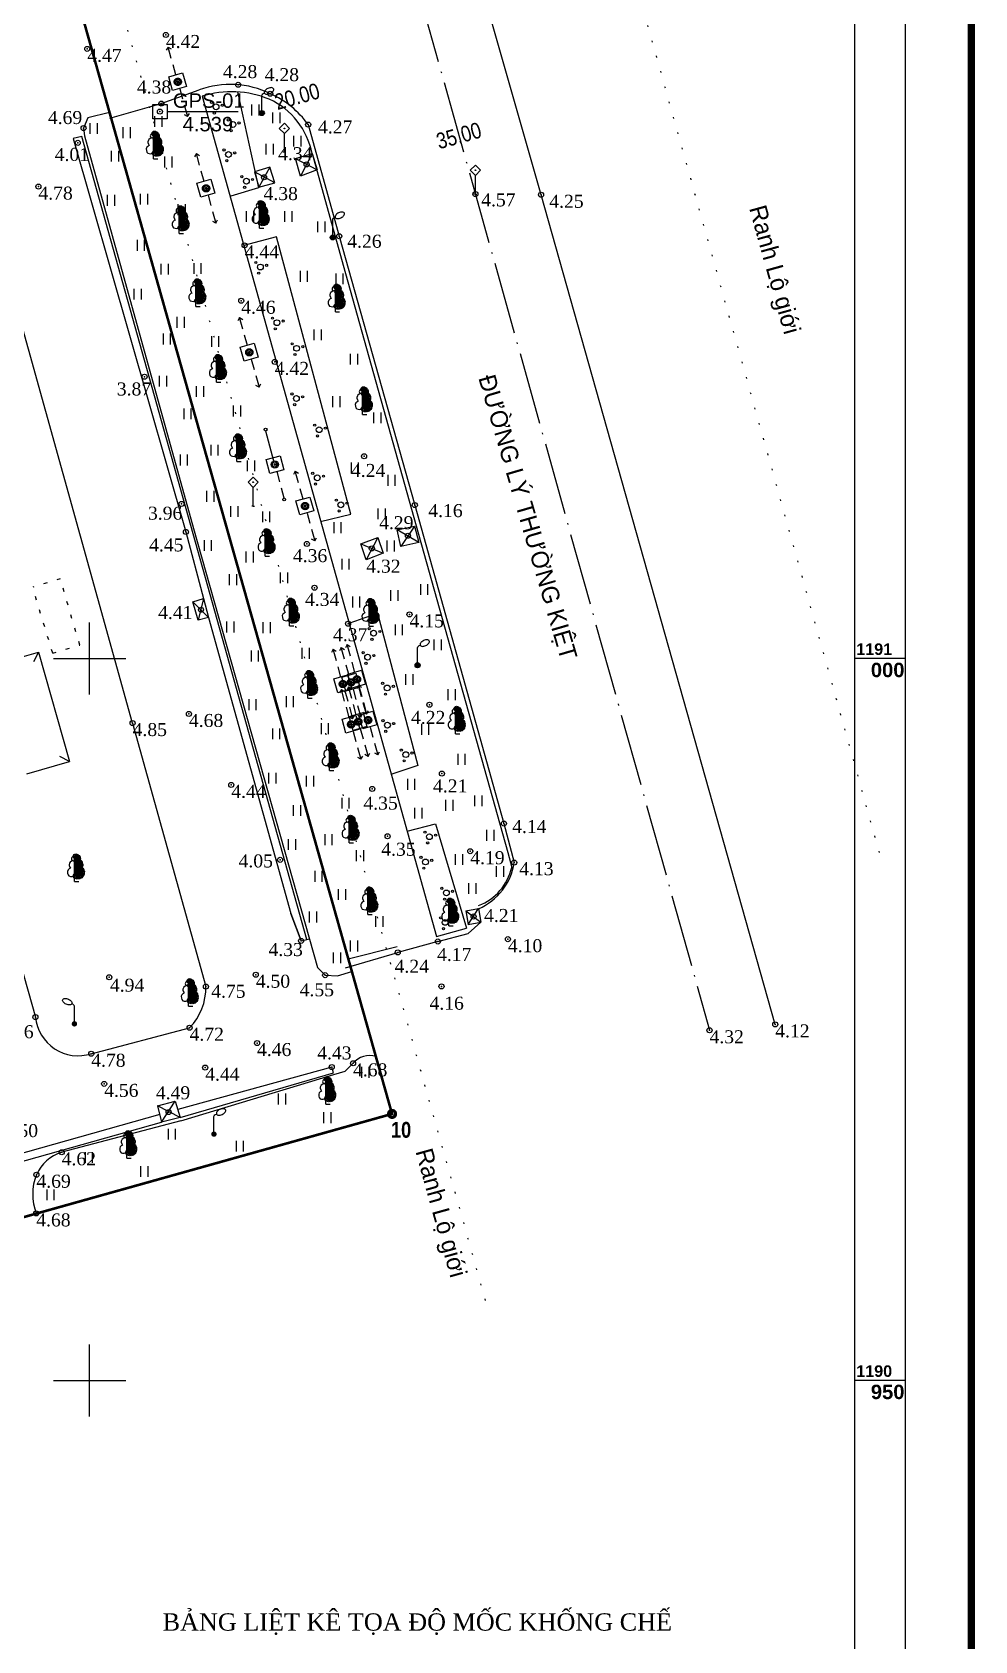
# Model space of a CAD drawing. Header units: millimetres. Extents: x 598805 to 599216, y 1190821 to 1191401.
# Drawn here: x 599146 to 599211.3, y 1190932 to 1191043.4 of the extents above; entities that cross this region are included whole.
import ezdxf
from ezdxf.enums import TextEntityAlignment as Align

# ---------------------------------------------------------------- set-up
doc = ezdxf.new("R2010")
doc.units = ezdxf.units.MM
doc.header["$PDMODE"] = 32
doc.header["$PDSIZE"] = 0.35
for name, pattern in [('1BANCONG_54', [0.55, 0, -0.5, 0.05]), ('1TIMDUONG', [12.999999999999996, 10, -1.399999999999999, 0.2, -1.399999999999999]), ('CHAMCHAM', [0.48, 0.13, -0.35]), ('GACH2', [3, 2, -1])]:
    doc.linetypes.add(name, pattern=pattern)
for name, color, linetype in [('A1-GHICHU', 7, 'Continuous'), ('BE CHIM', 62, 'GACH2'), ('CAP THONG TIN NGAM', 5, 'Continuous'), ('DANDUNG', 7, 'Continuous'), ('diem', 2, 'Continuous'), ('Docao', 22, 'Continuous'), ('DUONG NHUA', 221, 'Continuous'), ('GHICHU', 2, 'Continuous'), ('hl', 5, 'Continuous'), ('K_THUCVAT', 3, 'Continuous'), ('KHUNG BAN DO', 5, 'Continuous'), ('KTN', 7, 'Continuous'), ('MUONG DAT', 170, 'MUONG_DAT'), ('NHA TAM', 30, 'Continuous'), ('NUT', 2, 'Continuous'), ('RANH', 7, 'Continuous'), ('RANH THUC VAT', 3, 'RANH_THUC_VAT'), ('TOADO', 1, 'Continuous'), ('TUONG XAY', 51, 'TUONG_XAY_GACH_DA_NTL_THUAN_1')]:
    doc.layers.add(name, color=color, linetype=linetype)
doc.layers.add('Level 28', color=7, linetype='Continuous', lineweight=0)
doc.layers.add('Text_Bang', color=7, linetype='Continuous', lineweight=0)
doc.styles.add('Arial', font='arialbd.ttf')
doc.styles.add('HELVETICA', font='arial.ttf')
doc.styles.add('TIMES', font='times.ttf')
doc.styles.add('TIMESNEWROMAN', font='times.ttf', dxfattribs={"width": 0.9})
doc.styles.add('VAPTIMN', font='')
doc.styles.add('VHELVCB', font='')
doc.styles.add('VHELVCN', font='')
doc.styles.get('VAPTIMN').set_extended_font_data('VNI-Avo')
doc.styles.get('VHELVCB').set_extended_font_data('VNI-Helve-Condense', bold=True)
doc.styles.get('VHELVCN').set_extended_font_data('VNI-Helve-Condense')
doc.linetypes.add('MUONG_DAT', pattern='A,0.75,[130,ltypeshp.shx,S=0.25,R=0,X=0,Y=0.25],0.75', length=1.5)
doc.linetypes.add('RANH_THUC_VAT', pattern='A,0,[133,ltypeshp.shx,S=0.1,R=0,X=-0.1,Y=0],-1.2', length=1.2)
doc.linetypes.add('TUONG_XAY_GACH_DA_NTL_THUAN_1', pattern='A,0.85,[130,ltypeshp.shx,S=0.25,R=0,X=0,Y=0.25],0.2,[130,ltypeshp.shx,S=0.25,R=0,X=0,Y=0.25],0.1,[130,ltypeshp.shx,S=0.1,R=90,X=-0.2,Y=0.5],0.85', length=2)

# ---------------------------------------------------------------- blocks, each defined once
blk = doc.blocks.new('CAY LA RONG LON')
for p, q in [((-0.7073856085896292, 2.568030451487781), (-0.7736004188489871, 2.356285765633255)), ((-0.7736004188489871, 2.356285765633255), (-0.773600418848992, 2.223945572715203)), ((-0.6411705076020315, 2.660668712258965), (-0.7073856085896292, 2.568030451487781)), ((-0.4425260768239579, 2.806243092106885), (-0.6411705076020315, 2.660668712258965)), ((-0.4292831147720921, 3.256200418580512), (-0.4557690388758352, 3.163562157809328)), ((-0.4557690388758352, 3.163562157809328), (-0.4292831147720921, 3.031221755343697)), ((-0.2571246080977621, 2.872413188565909), (-0.4425260768239579, 2.806243092106885)), ((-0.376311266564606, 3.348838679351695), (-0.4292831147720921, 3.256200418580512)), ((-0.4292831147720921, 3.031221755343697), (-0.3630683045127344, 2.938583494572514)), ((-0.2836105322015052, 3.415008775810721), (-0.376311266564606, 3.348838679351695)), ((-0.3630683045127344, 2.938583494572514), (-0.2571246080977621, 2.872413188565909)), ((-0.1511809116827833, 3.481178872269751), (-0.2836105322015052, 3.415008775810721)), ((0, 3.5), (-0.1511809116827833, 3.481178872269751)), ((0, 0), (0, 3.5)), ((0, 0), (0, 3.5)), ((0, 3.5), (0.1511809116827833, 3.481178872269751)), ((0.1511809116827833, 3.481178872269751), (0.2836105322015052, 3.415008775810721)), ((0.3630683045127344, 2.938583494572514), (0.2571246080977621, 2.872413188565909)), ((0.2571246080977621, 2.872413188565909), (0.4425260768239579, 2.806243092106885)), ((0.2836105322015052, 3.415008775810721), (0.376311266564606, 3.348838679351695)), ((0.4292831147720921, 3.031221755343697), (0.3630683045127344, 2.938583494572514)), ((0.376311266564606, 3.348838679351695), (0.4292831147720921, 3.256200418580512)), ((0.4292831147720921, 3.256200418580512), (0.4557690388758352, 3.163562157809328)), ((0.4557690388758352, 3.163562157809328), (0.4292831147720921, 3.031221755343697)), ((0.4425260768239579, 2.806243092106885), (0.6411705076020315, 2.660668712258965)), ((0.6411705076020315, 2.660668712258965), (0.7073856085896292, 2.568030451487781)), ((0.7073856085896292, 2.568030451487781), (0.7736004188489871, 2.356285765633255)), ((0.7736004188489871, 2.356285765633255), (0.773600418848992, 2.223945572715203)), ((-0.9192730014195744, 1.601945702081495), (-0.9987307737308038, 1.390201225774549)), ((-0.9987307737308038, 1.390201225774549), (-0.9854878116789323, 1.138754398225576)), ((-0.9854878116789323, 1.138754398225576), (-0.9192730014195744, 0.9270099219186293)), ((-0.8000863429527302, 1.707818149782548), (-0.9192730014195744, 1.601945702081495)), ((-0.9192730014195744, 0.9270099219186293), (-0.7868433809008586, 0.7682013551408401)), ((-0.6941423558095178, 1.787222223623863), (-0.8000863429527302, 1.707818149782548)), ((-0.7868433809008586, 0.7682013551408401), (-0.5881986593945452, 0.7020312586818143)), ((-0.773600418848992, 2.223945572715203), (-0.6808993937576515, 1.998966909478389)), ((-0.5881986593945506, 1.8401583427006), (-0.6941423558095178, 1.787222223623863)), ((-0.6808993937576515, 1.998966909478389), (-0.5881986593945506, 1.8401583427006)), ((-0.5881986593945452, 0.7020312586818143), (-0.3630683045127284, 0.688797281299525)), ((-0.3630683045127284, 0.688797281299525), (-0.1776668357865264, 0.7682013551408401)), ((-0.1776668357865302, 0.7682013551408385), (0, 0.847605638529739)), ((0.1776668357865302, 0.7682013551408385), (0, 0.847605638529739)), ((0, 0), (0.6, 0)), ((0.3630683045127284, 0.688797281299525), (0.1776668357865264, 0.7682013551408401)), ((0.5881986593945452, 0.7020312586818143), (0.3630683045127284, 0.688797281299525)), ((0.6808993937576515, 1.998966909478389), (0.5881986593945506, 1.8401583427006)), ((0.5881986593945506, 1.8401583427006), (0.6941423558095178, 1.787222223623863)), ((0.7868433809008586, 0.7682013551408401), (0.5881986593945452, 0.7020312586818143)), ((0.773600418848992, 2.223945572715203), (0.6808993937576515, 1.998966909478389)), ((0.6941423558095178, 1.787222223623863), (0.8000863429527302, 1.707818149782548)), ((0.9192730014195744, 0.9270099219186293), (0.7868433809008586, 0.7682013551408401)), ((0.8000863429527302, 1.707818149782548), (0.9192730014195744, 1.601945702081495)), ((0.9192730014195744, 1.601945702081495), (0.9987307737308038, 1.390201225774549)), ((0.9854878116789323, 1.138754398225576), (0.9192730014195744, 0.9270099219186293)), ((0.9987307737308038, 1.390201225774549), (0.9854878116789323, 1.138754398225576))]:
    blk.add_line(p, q)
at = {"color": 0}
for p, q in [((0, 3.464823227814082), (0.03128230995043527, 3.496105537764518)), ((0, 3.341079541106437), (0.141326186106526, 3.482405727212963)), ((0.4300032453494359, 3.034819982464646), (0, 3.464823227814082)), ((0, 3.217335854398791), (0.2263058927068579, 3.443641747105649)), ((0, 3.093592167691145), (0.3056702834022534, 3.399262451093398)), ((0, 2.9698484809835), (0.3772858415433167, 3.347134322526816)), ((0.3795029912326778, 2.961576549873759), (0, 3.341079541106437)), ((0, 2.846104794275853), (0.422302851934212, 3.268407646210065)), ((0.3111681527463271, 2.906167701652464), (0, 3.217335854398791)), ((0, 2.722361107568207), (0.4525300102795149, 3.174891117847722)), ((0.7736004188489886, 2.319991748842157), (0, 3.093592167691145)), ((0.7655181028632859, 2.204330378120213), (0, 2.9698484809835)), ((0, 2.598617420860562), (0.2694108037746835, 2.868028224635245)), ((0.7294088801844627, 2.11669591409139), (0, 2.846104794275853)), ((0, 2.474873734152916), (0.3606065684641488, 2.835480302617065)), ((0, 2.35113004744527), (0.4497898607432219, 2.800919908188492)), ((0, 2.227386360737624), (0.5212008163610099, 2.748587177098634)), ((0.6932996575056397, 2.029061450062568), (0, 2.722361107568207)), ((0, 2.103642674029979), (0.5926117719787978, 2.696254446008776)), ((0, 1.979898987322333), (0.6576767127324084, 2.637575700054741)), ((0.6509528628412106, 1.947664558019351), (0, 2.598617420860562)), ((0, 1.856155300614687), (0.7084550960315303, 2.564610396646217)), ((0.6053436922118891, 1.869530041941027), (0, 2.474873734152916)), ((0, 1.732411613907041), (0.7379330050459544, 2.470344618952995)), ((0, 1.608667927199396), (0.7674109140603783, 2.376078841259774)), ((0.9968394661084989, 1.354290581336771), (0, 2.35113004744527)), ((0, 1.48492424049175), (0.7736004188489908, 2.258524659340741)), ((0.4506387782944385, 3.137928136227289), (0.1011608396635618, 3.487406074858166)), ((0.3015312894044674, 2.900148710265029), (0.4209604343977792, 3.019577855258341)), ((0.3934573550027109, 3.318853246226663), (0.3314492965839924, 3.380861304645381)), ((0.733811590080415, 2.483524264318376), (0.3936481467090879, 2.823687707689703)), ((0.9906483208070529, 1.236738039930571), (0, 2.227386360737624)), ((0.9805806384874461, 1.123062035542532), (0, 2.103642674029979)), ((0, 1.361180553784104), (0.7111132899180946, 2.072293843702198)), ((0.9511027072502551, 1.028796280072078), (0, 1.979898987322333)), ((0.921624776013064, 0.9345305246016228), (0, 1.856155300614687)), ((0, 1.237436867076458), (0.5978827141560477, 1.835319581232506)), ((0, 1.113693180368812), (0.6803970570714831, 1.794090237440295)), ((0, 0.9899494936611665), (0.753091141004908, 1.743040634666074)), ((0.8674943029050644, 0.8649173110019767), (0, 1.732411613907041)), ((0, 0.8662058069535206), (0.8220776555862129, 1.688283462539734)), ((0.8112265118423605, 0.7974414153570349), (0, 1.608667927199396)), ((0.7342441101446903, 0.7506801303470594), (0, 1.48492424049175)), ((0.6414206406233504, 0.7197599131607533), (0, 1.361180553784104)), ((0.5383366762949394, 0.6991001907815186), (0, 1.237436867076458)), ((0.421463233702825, 0.6922299466659871), (0, 1.113693180368812)), ((0.2547700351537036, 0.7351794585074628), (0, 0.9899494936611665)), ((0.03363064553399008, 0.8325751614195305), (0, 0.8662058069535206)), ((0.0726667245113962, 0.815128844757271), (0.8876097585798581, 1.630071878825733)), ((0.1581883861294952, 0.7769068196677241), (0.9367236345089806, 1.55544206804721)), ((0.2445722411842406, 0.7395469880148239), (0.970488475714793, 1.465463222545376)), ((0.33121038719413, 0.7024414473170674), (0.9976055631948586, 1.368836623317796)), ((0.4461964832074706, 0.6936838566227622), (0.990726023503896, 1.238213396919188)), ((0.5776685755179622, 0.701412262225608), (0.9720551332138694, 1.095798819921515)), ((0.9471100244234563, 1.52776370972946), (0.6811694154036168, 1.793704318749299)), ((0.7588898010051575, 0.7588898010051575), (0.8804315164106387, 0.8804315164106387))]:
    blk.add_line(p, q, dxfattribs=at)
for p in [(0.1511809116827833, 3.481178872269751), (0.2571246080977621, 2.872413188565909), (0.2836105322015052, 3.415008775810721), (0.3630683045127344, 2.938583494572514), (0.376311266564606, 3.348838679351695), (0.4292831147720921, 3.256200418580512), (0.4292831147720921, 3.031221755343697), (0.4425260768239579, 2.806243092106885), (0.4557690388758352, 3.163562157809328), (0.6411705076020315, 2.660668712258965), (0.7073856085896292, 2.568030451487781), (0.7736004188489871, 2.356285765633255), (0.1776668357865264, 0.7682013551408401), (0.3630683045127284, 0.688797281299525), (0.5881986593945506, 1.8401583427006), (0.5881986593945452, 0.7020312586818143), (0.6808993937576515, 1.998966909478389), (0.6941423558095178, 1.787222223623863), (0.773600418848992, 2.223945572715203), (0.7868433809008586, 0.7682013551408401), (0.8000863429527302, 1.707818149782548), (0.9192730014195744, 1.601945702081495), (0.9192730014195744, 0.9270099219186293), (0.9854878116789323, 1.138754398225576), (0.9987307737308038, 1.390201225774549)]:
    blk.add_point(p)
at = {"layer": 'NUT', "style": 'TIMESNEWROMAN', "width": 0.9}
blk.add_attdef('DK', text='', height=1.5, dxfattribs=at).set_placement((0.04531989208876386, -2.629757738005456), align=Align.CENTER)
blk = doc.blocks.new('VCOTDEN')
blk.add_line((-1.110223024625157e-16, 0), (0, 2.432671149369132))
at = {"flags": 128}
blk.add_lwpolyline([(0, 2.432671149369132), (0.03915556287392974, 2.537383413050126), (0.1174666886217892, 2.654928377937328), (0.2349333772435784, 2.733291687551688), (0.3524000658653677, 2.77247334282453)], dxfattribs=at)
blk.add_lwpolyline([(1.621230967738665, 3.364138908978354, 0.1650668486713729), (1.526156684418674, 3.463467893391651, 0.1057229296049572), (1.322463076817803, 3.519717640351307, 0.06887488795762227), (1.095892150735017, 3.501835481837194, 0.05506500132151207), (0.8270773974363692, 3.410865628268372, 0.05506500208293837), (0.5845996529911646, 3.263415873810452, 0.06887488806056713), (0.4252641419763674, 3.101346906196129, 0.1057229300610673), (0.3374222206650299, 2.909151908770006, 0.1650668474439623), (0.3524000658653677, 2.77247334282453, 0.1650668492557438), (0.4474743487779049, 2.673144359063159, 0.1057229308489587), (0.6511679567862303, 2.616894611451577, 0.06887488925245198), (0.8777388836839237, 2.634776770617615, 0.0550650019511731), (1.146553636167664, 2.725746623534512, 0.05506500254354262), (1.389031381183304, 2.873196378644358, 0.06887488817168404), (1.548366891627666, 3.035265345606756, 0.1057229302383949), (1.636208812857512, 3.227460343032878, 0.165066847746562)], format="xyb", close=True, dxfattribs=at)
at = {"const_width": 0.3712500000000001}
blk.add_lwpolyline([(-0.1856250000000001, 0, 1), (0.185625, 0, 1)], format="xyb", close=True, dxfattribs=at)
blk = doc.blocks.new('bbbb')
blk.add_hatch(color=7).paths.add_polyline_path([(603883.2183420253, 1193040.913575064, 1), (603883.2683420252, 1193040.913575064, 1)])
at = {"color": 7}
for p, q in [((603883.2433420253, 1193041.267128455), (603882.8897886347, 1193040.913575064)), ((603883.2433420253, 1193041.267128455), (603883.5968954159, 1193040.913575064)), ((603883.2433420253, 1193040.560021673), (603882.8897886347, 1193040.913575064)), ((603883.2433420253, 1193040.560021673), (603883.5968954159, 1193040.913575064)), ((603883.2433420253, 1193039.267128455), (603883.2433420253, 1193040.560021673)), ((603883.2433420253, 1193039.267128455), (603883.1433420252, 1193039.267128455)), ((603883.2433420253, 1193039.267128455), (603883.3433420253, 1193039.267128455))]:
    blk.add_line(p, q, dxfattribs=at)
blk.add_circle((603883.2433420253, 1193040.913575064), 0.025, dxfattribs=at)
blk = doc.blocks.new('capdien')
for p, q in [((604326.7426516431, 1192945.086164705), (604326.9194134092, 1192945.262956328)), ((604331.7426516343, 1192945.086375828), (604331.565874939, 1192945.263152523)), ((604326.7426516431, 1192945.086164705), (604326.9194432665, 1192944.909402939)), ((604331.7426516343, 1192945.086375828), (604331.565874939, 1192944.909599133))]:
    blk.add_line(p, q)
at = {"linetype": 'Continuous'}
for p, q in [((604328.7272682291, 1192945.572001874), (604329.7272538657, 1192945.577206495)), ((604328.7324728498, 1192944.572016238), (604328.7272682291, 1192945.572001874)), ((604329.7272538657, 1192945.577206495), (604329.7324584863, 1192944.577220859)), ((604327.5752803588, 1192945.08623502), (604326.7426516431, 1192945.086164705)), ((604328.742651636, 1192945.086333604), (604328.0100060763, 1192945.086271732)), ((604329.7324584863, 1192944.577220859), (604328.7324728498, 1192944.572016238)), ((604329.7426516343, 1192945.086375828), (604330.4752971967, 1192945.086375828)), ((604330.9100229157, 1192945.086375828), (604331.7426516343, 1192945.086375828))]:
    blk.add_line(p, q, dxfattribs=at)
blk.add_circle((604329.2426516343, 1192945.086375828), 0.25)
blk.add_circle((604329.2426516343, 1192945.086375828), 0.25)
blk.add_ellipse((604329.2460591655, 1192945.084940669), major_axis=(-0.05303290450343914, 0.05303290450343914), ratio=0.999999996955215, dxfattribs=at)
blk.add_point((604329.2426516343, 1192945.086375828))
blk.add_point((604329.2426516343, 1192945.086375828))
blk = doc.blocks.new('COTHAP')
at = {"layer": 'K_THUCVAT'}
for points in [[(603950.2672205723, 1193196.20449161), (603950.2672205723, 1193195.45449161)], [(603950.7672205723, 1193196.20449161), (603950.7672205723, 1193195.45449161)]]:
    blk.add_lwpolyline(points, dxfattribs=at)
blk = doc.blocks.new('caybui')
at = {"layer": 'K_THUCVAT'}
for centre, radius in [((598933.5325728565, 1190846.767803604), 0.07500000000000001), ((598933.8445416159, 1190846.452018409), 0.2), ((598934.2740039969, 1190846.564298682), 0.07500000000000001), ((598933.7270479944, 1190846.02395294), 0.07500000000000001)]:
    blk.add_circle(centre, radius, dxfattribs=at)

msp = doc.modelspace()

# ---------------------------------------------------------------- linework, layer by layer
msp.add_line((599162.76959048, 1191013.676620308), (599162.2146154906, 1191015.753758426))
at = {"linetype": 'Continuous'}
for p, q in [((599162.9628665519, 1191012.951951898), (599163.1515141334, 1191012.244010085)), ((599163.263450873, 1191011.823942689), (599163.4520941175, 1191011.116017152))]:
    msp.add_line(p, q, dxfattribs=at)
at = {"color": 5, "lineweight": 30, "const_width": 0.5}
msp.add_lwpolyline([(598805.5757596169, 1190821.602075434), (599211.0757596169, 1190821.602075434), (599211.0757596169, 1191401.102075434), (598805.5757596169, 1191401.102075434)], close=True, dxfattribs=at)
for points in [[(598810.5, 1191326.5), (599206.5, 1191326.5), (599206.5, 1190888.5), (598810.5, 1190888.5)], [(598814, 1191323), (599203, 1191323), (599203, 1190892), (598814, 1190892)]]:
    msp.add_lwpolyline(points, close=True)
at = {"ltscale": 0.2}
for points in [[(599174.0653674572, 1191041.649709516, 0, 0.2339999999999999, 0), (599173.5020512624, 1191041.491912606, 0, 0, 0), (599172.9387350676, 1191041.334115697, 0, 0, 0)], [(599189.7058383895, 1191040.073636611, 0, 0.2339999999999999, 0), (599189.1425221947, 1191039.915839702, 0, 0, 0), (599188.5792059998, 1191039.758042792, 0, 0, 0)], [(599154.6851671698, 1191036.220901084, 0, 0.234, 0), (599155.2484833646, 1191036.378697993, 0, 0, 0), (599155.8117995595, 1191036.536494902, 0, 0, 0)], [(599156.2365839941, 1191030.698182912, 0, 0.234, 0), (599156.7999001889, 1191030.855979822, 0, 0, 0), (599157.3632163838, 1191031.013776731, 0, 0, 0)]]:
    msp.add_lwpolyline(points, format="xyseb", dxfattribs=at)
at = {"elevation": 4.326}
msp.add_lwpolyline([(599164.644, 1190980.444), (599165.2207233211, 1190980.584111742)], dxfattribs=at)
for centre, radius in [((599162.1888027005, 1191015.850369501), 0.1), ((599162.8341224554, 1191013.43509262), 0.2500000000000001), ((599162.8341224554, 1191013.43509262), 0.25), ((599163.4778429368, 1191011.019389008), 0.1)]:
    msp.add_circle(centre, radius)
msp.add_point((599162.8341224554, 1191013.43509262))
msp.add_point((599162.8341224554, 1191013.43509262))
at = {"layer": 'A1-GHICHU', "linetype": '1TIMDUONG', "ltscale": 0.5, "flags": 128}
msp.add_lwpolyline([(599114.3387498616, 1191252.528160266), (599121.394700229, 1191227.556560187), (599131.7290775612, 1191192.785228094), (599192.9447464183, 1190974.252572527)], dxfattribs=at)
at = {"layer": 'BE CHIM', "color": 6, "linetype": 'CHAMCHAM', "ltscale": 2}
msp.add_line((599147.441, 1191000.365, 5.77), (599146.0538834347, 1191004.936434238, 5.779015972168333), dxfattribs=at)
at = {"layer": 'BE CHIM'}
for p, q in [((599176.0537695701, 1190982.524337817, 4.275), (599176.2191200448, 1190981.577391467, 4.275)), ((599176.0537695701, 1190982.524337817, 4.275), (599177.106, 1190981.742, 4.213)), ((599176.2191200448, 1190981.577391467, 4.275), (599176.937, 1190982.682, 4.213)), ((599156.261, 1190968.214, 4.489), (599154.701, 1190969.028, 4.525)), ((599154.9849999999, 1190967.885, 4.525), (599155.9265077565, 1190969.336010581, 4.525))]:
    msp.add_line(p, q, dxfattribs=at)
for points, elevation in [([(599165.4059999998, 1191034.966), (599165.766, 1191033.84), (599164.618, 1191033.397), (599164.2677197708, 1191034.625350802), (599165.4059999998, 1191034.966)], 4.244), ([(599164.2677197708, 1191034.625350802), (599165.766, 1191033.84)], 4.244), ([(599165.406, 1191034.966), (599164.618, 1191033.397)], 4.244), ([(599161.717, 1191032.647), (599162.822, 1191032.95), (599162.487, 1191034.028), (599161.4143150883, 1191033.714684466), (599161.717, 1191032.647)], 4.279), ([(599162.822, 1191032.95), (599161.4143150883, 1191033.714684466)], 4.279), ([(599162.487, 1191034.028), (599161.717, 1191032.647)], 4.279), ([(599171.553, 1191007.756), (599171.305484343, 1191008.914915535), (599172.51, 1191009.174)], 4.273), ([(599172.807, 1191008.038), (599171.305484343, 1191008.914915535)], 4.251), ([(599172.51, 1191009.174), (599172.807, 1191008.038), (599171.553, 1191007.756)], 4.273), ([(599172.51, 1191009.174), (599171.553, 1191007.756)], 4.273), ([(599169.162, 1191006.845), (599168.7850074074, 1191007.951079942), (599169.957, 1191008.39)], 4.322), ([(599168.7850074074, 1191007.951079942), (599170.339, 1191007.306)], 4.322), ([(599169.957, 1191008.39), (599170.339, 1191007.306), (599169.162, 1191006.845)], 4.322), ([(599169.957, 1191008.39), (599169.162, 1191006.845)], 4.322), ([(599157.148, 1191003.918), (599157.884, 1191004.15), (599158.234, 1191002.831), (599157.524, 1191002.661), (599157.148, 1191003.918)], 4.409), ([(599157.148, 1191003.918), (599158.234, 1191002.831)], 4.409), ([(599157.884, 1191004.15), (599157.524, 1191002.661)], 4.007), ([(599176.0537695701, 1190982.524337817), (599176.937, 1190982.682)], 4.275), ([(599176.937, 1190982.682), (599177.106, 1190981.742)], 4.213), ([(599176.2191200448, 1190981.577391467), (599177.106, 1190981.742)], 4.275), ([(599154.701, 1190969.028), (599155.9265077565, 1190969.336010581), (599156.261, 1190968.214), (599154.9849999999, 1190967.885)], 4.525), ([(599154.701, 1190969.028), (599154.985, 1190967.885)], 4.525)]:
    msp.add_lwpolyline(points, dxfattribs=dict(at, elevation=elevation))
at = {"layer": 'BE CHIM', "color": 6, "linetype": 'CHAMCHAM', "ltscale": 2, "elevation": 5.779015972168333}
for points in [[(599149.3165426656, 1191000.934098485), (599147.9675426655, 1191005.517098485), (599146.0538834347, 1191004.936434238)], [(599149.3165426656, 1191000.934098485), (599147.9675426655, 1191005.517098485), (599146.0538834347, 1191004.936434238)], [(599147.441, 1191000.365), (599149.3165426656, 1191000.934098485)], [(599147.441, 1191000.365), (599149.3165426656, 1191000.934098485)]]:
    msp.add_lwpolyline(points, dxfattribs=at)
at = {"layer": 'CAP THONG TIN NGAM'}
for p, q in [((599162.2337236236, 1191013.779183851), (599163.2015183456, 1191014.030924544)), ((599162.4854643173, 1191012.811389129), (599162.2337236236, 1191013.779183851)), ((599163.2015183456, 1191014.030924544), (599163.4532590391, 1191013.063129822)), ((599163.4532590391, 1191013.063129822), (599162.4854643173, 1191012.811389129))]:
    msp.add_line(p, q, dxfattribs=at)
msp.add_circle((599162.8482639601, 1191013.433579953), 0.07500000000004547, dxfattribs=at)
at = {"layer": 'diem'}
for p in [(599155.281, 1191043.185, 4.416), (599149.838, 1191042.222, 4.47), (599160.299, 1191039.734, 4.278), (599162.515, 1191039.115, 4.283), (599154.871, 1191037.877), (599154.871, 1191037.877), (599154.871, 1191037.877), (599154.871, 1191037.877, 0.5389999999999997), (599154.871, 1191037.877), (599154.966, 1191038.429, 4.381), (599161.932, 1191037.775, 4.531), (599149.576, 1191036.737, 4.688), (599165.139, 1191036.976, 4.273), (599149.174, 1191035.713, 4.007), (599162.0840519216, 1191033.332241223, 4.384), (599165.0280519215, 1191034.21685662, 4.339), (599146.4516805218, 1191032.683043311, 4.776), (599176.7220025156, 1191032.165838392), (599181.276, 1191032.116, 4.246), (599166.837, 1191029.16, 4.401), (599167.295, 1191029.247, 4.258), (599160.736, 1191028.615, 4.441), (599160.5, 1191024.775, 4.464), (599162.822, 1191020.542, 4.42), (599153.81, 1191019.511, 3.872), (599169.011, 1191014.006, 4.243), (599156.3714321549, 1191010.707, 3.956), (599172.527, 1191010.625, 4.157), (599156.673, 1191008.762, 4.449), (599165.049, 1191007.936, 4.356), (599169.5503095253, 1191007.626128009, 4.288), (599172.0523857407, 1191008.501953463, 4.29), (599165.5768865454, 1191004.898333171, 4.342), (599157.7141693325, 1191003.380650647, 4.409), (599172.158, 1191003.056, 4.151), (599167.901, 1191002.412, 4.374), (599172.722, 1190999.534, 4.467), (599173.536, 1190996.799, 4.216), (599152.978, 1190995.529, 4.846), (599156.877, 1190996.16, 4.683), (599174.405, 1190992.026, 4.212), (599159.811, 1190991.247, 4.439), (599169.581, 1190990.965, 4.354), (599178.703, 1190988.574, 4.14), (599170.645, 1190987.685, 4.345), (599176.369, 1190986.654, 4.191), (599163.1910695101, 1190986.057671544, 4.053), (599179.413, 1190985.867, 4.131), (599176.6004207283, 1190982.130015128, 4.245), (599164.644, 1190980.444, 4.326), (599174.126, 1190980.399, 4.172), (599178.979, 1190980.561, 4.097), (599171.345, 1190979.643, 4.237), (599161.5097109403, 1190978.100789239, 4.499), (599166.316, 1190978.069, 4.549), (599158.053, 1190977.28, 4.644), (599174.377, 1190977.294, 4.157), (599146.24, 1190975.17, 4.861), (599156.926, 1190974.429, 4.723), (599192.9447464183, 1190974.252572527), (599197.498, 1190974.658, 4.118), (599161.5958101284, 1190973.368242692, 4.458), (599150.108, 1190972.624, 4.778), (599168.247, 1190971.963, 4.68), (599158.003, 1190971.663, 4.441), (599166.774, 1190971.701, 4.432), (599151.0045659456, 1190970.540104358, 4.556), (599155.4735892667, 1190968.590372854, 4.485), (599148.062, 1190965.8, 4.623), (599146.313, 1190964.249, 4.687), (599146.3008080728, 1190961.566938338, 4.677)]:
    msp.add_point(p, dxfattribs=at)
at = {"layer": 'diem', "color": 5}
msp.add_point((599151.3615447286, 1190977.923169205, 4.961), dxfattribs=at)
at = {"layer": 'Docao', "elevation": 4.007}
msp.add_lwpolyline([(599164.644, 1190980.444), (599163.947, 1190982.331)], dxfattribs=at)
at = {"layer": 'DUONG NHUA'}
for p, q in [((599152.978, 1190995.529, 4.846), (599158.053, 1190977.28, 4.644)), ((599174.126, 1190980.399, 4.131), (599171.345, 1190979.643, 4.148)), ((599150.108, 1190972.624, 4.778), (599156.926, 1190974.429, 4.723))]:
    msp.add_line(p, q, dxfattribs=at)
for points, elevation in [([(599197.498, 1190974.658), (599181.276, 1191032.116), (599176.985, 1191047.175)], 4.118), ([(599151.394, 1191037.415), (599154.966, 1191038.429), (599157.594, 1191039.387)], 4.513), ([(599151.3764291755, 1191037.82446118), (599149.88, 1191037.452), (599149.576, 1191036.737), (599149.651, 1191036.191), (599157.185, 1191008.996), (599165.785, 1190978.589), (599166.316, 1190978.069), (599167.17, 1190978.018), (599168.1650104987, 1190978.329423124)], 4.148), ([(599165.139, 1191036.976), (599167.295, 1191029.247), (599172.527, 1191010.625), (599178.703, 1190988.574), (599179.413, 1190985.867)], 4.273), ([(599152.978, 1190995.529), (599142.129, 1191034.383)], 4.846), ([(599141.7250924889, 1190991.103729538), (599146.24, 1190975.17)], 4.853), ([(599174.126, 1190980.399), (599176.216, 1190980.958)], 4.131), ([(599177.106, 1190981.742), (599176.216, 1190980.958)], 4.057), ([(599167.724, 1190978.57), (599171.345, 1190979.643)], 4.148), ([(599156.307, 1190967.976), (599166.918, 1190971.2), (599167.691, 1190971.43), (599168.247, 1190971.963)], 4.666), ([(599156.307, 1190967.976), (599148.062, 1190965.8)], 4.666)]:
    msp.add_lwpolyline(points, dxfattribs=dict(at, elevation=elevation))
for centre, radius, start, end in [((599159.7328059335, 1191033.430939335, 4.356), 6.328439734110897, 63.91950109927085, 109.7530816396891), ((599159.9295054543, 1191033.26428182, 4.283), 6.396536975022262, 35.46953161125899, 66.15885521985648), ((599175.3149575029, 1190986.480630136, 4.213), 4.143729510224468, 293.0806765489071, 351.4839510117001), ((599154.0817569244, 1190977.201580479, 4.858000000000001), 3.972017269147627, 315.730972146161, 1.131263847968839), ((599149.2095182835, 1190975.470206882, 4.853), 2.984654587697001, 185.7727696081054, 287.5197021835699), ((599169.4053952425, 1190970.972520201, 4.148), 1.524116061779806, 73.91105114012744, 139.4680755097191), ((599148.8374740054, 1190963.163891015, 4.677), 2.747804671536409, 106.3924976209208, 156.7402416564154), ((599149.7264125025, 1190962.892425008, 4.677), 3.673102315706596, 158.325896926149, 201.1532044160724)]:
    msp.add_arc(centre, radius, start, end, dxfattribs=at)
at = {"layer": 'GHICHU', "color": 6, "lineweight": 13, "const_width": 0.484, "flags": 128}
msp.add_lwpolyline([(599170.8411563446, 1190968.460000102, 1), (599171.0589563448, 1190968.460000102, 1)], format="xyb", close=True, dxfattribs=at)
at = {"layer": 'hl'}
for p, q in [((599150, 1190997.5), (599150, 1191002.5)), ((599147.5, 1191000), (599152.5, 1191000)), ((599150, 1190947.5), (599150, 1190952.5)), ((599147.5, 1190950), (599152.5, 1190950))]:
    msp.add_line(p, q, dxfattribs=at)
at = {"layer": 'KTN'}
for points in [[(599206.5, 1191000), (599203, 1191000)], [(599206.5, 1190950), (599203, 1190950)]]:
    msp.add_lwpolyline(points, dxfattribs=at)
at = {"layer": 'MUONG DAT', "ltscale": 0.5}
for points, elevation in [([(599163.947, 1190982.331), (599164.644, 1190980.444), (599165.0447086669, 1190980.541349955), (599149.45, 1191036.145), (599148.864, 1191036.018)], 4.007), ([(599148.864, 1191036.018), (599156.673, 1191008.762), (599156.673, 1191008.762), (599156.673, 1191008.762), (599157.884, 1191004.15), (599158.234, 1191002.831)], 4.007), ([(599158.234, 1191002.831), (599163.947, 1190982.331)], 4.007), ([(599166.774, 1190971.701), (599156.0991357006, 1190968.756952669)], 4.523), ([(599156.261, 1190968.214), (599166.8982978279, 1190971.308553005), (599166.774, 1190971.701)], 4.523), ([(599064.2404246508, 1190945.181190725), (599064.267, 1190945.172), (599068.5355019248, 1190944.700528935), (599072.9269743012, 1190944.995369794), (599099.252, 1190952.216), (599154.985, 1190967.885)], 4.523), ([(599154.853727319, 1190968.413326318), (599130.948, 1190961.687), (599099.096, 1190952.736), (599076.821, 1190946.521), (599072.6877541533, 1190945.522337364), (599068.5458863047, 1190945.265586403), (599064.351, 1190945.74)], 4.523)]:
    msp.add_lwpolyline(points, dxfattribs=dict(at, elevation=elevation))
at = {"layer": 'NHA TAM'}
msp.add_line((599146.4465029447, 1191000.43478572, 6.785), (599148.604874339, 1190992.86601318, 6.785), dxfattribs=at)
at = {"layer": 'NHA TAM', "elevation": 6.785}
for points in [[(599143.532665249, 1190999.603852581), (599146.4465029447, 1191000.43478572)], [(599146.4465029447, 1191000.43478572), (599146.1120311405, 1190999.763496951)], [(599148.604874339, 1190992.86601318), (599147.9391783585, 1190993.211482226)], [(599145.651665249, 1190992.02385258), (599148.604874339, 1190992.86601318)]]:
    msp.add_lwpolyline(points, dxfattribs=at)
at = {"layer": 'RANH', "color": 20, "linetype": '1BANCONG_54', "ltscale": 2}
msp.add_line((599145.0317778278, 1191199.554718364), (599204.9157331311, 1190985.776121762), dxfattribs=at)
msp.add_lwpolyline([(598910.3338725877, 1191065.843145655), (598919.804819585, 1191128.577208969), (598932.3595698306, 1191211.737899975), (598933.1713039114, 1191217.117357065), (598937.7235903655, 1191220.47542636), (599105.1705947911, 1191195.195990914), (599111.4632625141, 1191189.634931642), (599177.509367982, 1190955.183858495)], dxfattribs=at)
at = {"layer": 'RANH', "color": 1, "const_width": 0.18}
msp.add_lwpolyline([(598982.83, 1191060.69), (599036.14, 1190975.61), (599038.74, 1190971.52), (599042.9, 1190965.05), (599047.57, 1190958.16), (599057.58, 1190944.71), (599062.68, 1190938.13), (599170.95, 1190968.46), (599132.13, 1191106.03)], dxfattribs=at)
at = {"layer": 'RANH THUC VAT', "ltscale": 0.5}
msp.add_line((599174.022, 1190980.74, 4.29), (599176.102, 1190981.323, 4.259), dxfattribs=at)
for points, elevation in [([(599157.789, 1191038.935), (599174.022, 1190980.74)], 4.262), ([(599160.236, 1191039.242), (599161.699, 1191032.599), (599159.78, 1191032.028)], 4.377), ([(599165.406, 1191034.966), (599167.562, 1191027.237), (599172.794, 1191008.615), (599178.97, 1190986.564), (599179.2412082491, 1190985.529970802)], 4.367), ([(599165.995, 1191009.495), (599168.0986405299, 1191009.988637447), (599162.952, 1191029.199), (599160.6723548364, 1191028.598227087)], 4.262), ([(599167.9698619707, 1191002.436801122), (599169.939, 1191003.146), (599172.747, 1190992.579), (599170.8747105903, 1190991.966968664)], 4.262), ([(599171.995, 1190988.032), (599173.962, 1190988.548), (599176.102, 1190981.323)], 4.262), ([(599167.9019641553, 1190979.195215033), (599171.309, 1190980.058)], 4.148)]:
    msp.add_lwpolyline(points, dxfattribs=dict(at, elevation=elevation))
for centre, radius, start, end in [((599159.8408202435, 1191032.486221056, 4.51), 6.767327107823245, 67.35847222467505, 107.6496081431904), ((599160.2748692211, 1191033.97928489, 4.413), 5.225142081939572, 10.88508761965775, 65.44817660372685), ((599175.6213662719, 1190986.356545227, 4.131), 3.713015111530505, 290.950555606349, 347.1373041064016)]:
    msp.add_arc(centre, radius, start, end, dxfattribs=at)
at = {"layer": 'TOADO', "color": 7}
for p, q in [((599154.371, 1191038.377), (599155.371, 1191038.377)), ((599154.371, 1191037.377), (599154.371, 1191038.377)), ((599155.371, 1191038.377), (599155.371, 1191037.377)), ((599155.371, 1191037.877), (599160.2822433182, 1191037.877)), ((599155.371, 1191037.377), (599154.371, 1191037.377))]:
    msp.add_line(p, q, dxfattribs=at)
msp.add_point((599154.871, 1191037.877), dxfattribs=at)
at = {"layer": 'TUONG XAY'}
msp.add_lwpolyline([(599146.0924865999, 1190961.49660586), (599170.9499958989, 1190968.460014533), (599151.3764291755, 1191037.82446118)], dxfattribs=at)

# ---------------------------------------------------------------- block references
at = {"layer": 'BE CHIM', "color": 6, "linetype": 'ByBlock', "rotation": 285.6815925677636}
for p in [(-712730.7752176973, 1450432.725966648, 4.357), (-712728.8162176972, 1450425.346966648, 4.464), (-712725.8232176972, 1450413.987966648, 4.485), (-712721.9602176973, 1450403.342966648, 4.368), (-712718.3682176973, 1450391.339966648, 4.4), (-712719.3382176972, 1450391.017966648, 4.383), (-712718.7722176972, 1450391.132966648, 4.384), (-712718.7670456943, 1450388.221066819, 4.377), (-712718.2732176973, 1450388.410966648, 4.381), (-712717.5922176973, 1450388.519966648, 4.373)]:
    msp.add_blockref('capdien', p, dxfattribs=at)
at = {"layer": 'BE CHIM', "color": 6, "linetype": 'ByBlock'}
for name, p in [('COTHAP', (-4789.04818635121, -2157.837445459067)), ('COTHAP', (-4787.593723227284, -2158.384529190342)), ('COTHAP', (-4800.244417763795, -2159.120627199503)), ('COTHAP', (-4797.970595530016, -2159.413578993845)), ('COTHAP', (-4795.768828114742, -2158.638961153076)), ('bbbb', (-4719.752342025284, -2004.200128454482, 4.366)), ('COTHAP', (-4788.062906573541, -2160.557227868092)), ('COTHAP', (-4786.139257015326, -2159.99451395261)), ('COTHAP', (-4798.771679782207, -2161.034150079096)), ('COTHAP', (-4795.081876342898, -2161.43814799792)), ('bbbb', (-4706.521339509753, -2007.10129006207, -0.2470000000000008)), ('COTHAP', (-4796.764980085209, -2164.011722054071)), ('COTHAP', (-4799.052253504648, -2164.102546832029)), ('COTHAP', (-4794.147455009646, -2164.749163728644)), ('COTHAP', (-4789.427097829772, -2165.216292949364)), ('COTHAP', (-4786.770962456372, -2165.222816641413)), ('COTHAP', (-4784.481963970247, -2165.933876344439)), ('COTHAP', (-4796.980617126232, -2167.212765543925)), ('COTHAP', (-4795.337336797398, -2168.864238316164)), ('COTHAP', (-4793.056325887577, -2168.820395912946)), ('COTHAP', (-4785.687252282296, -2169.357929512131)), ('COTHAP', (-4783.216308103074, -2169.530898296478)), ('COTHAP', (-4797.206492884216, -2170.601814495603)), ('COTHAP', (-4794.217404931915, -2172.545365036669)), ('COTHAP', (-4795.178888475188, -2173.701858127693)), ('COTHAP', (-4791.833090438522, -2173.879011995363)), ('COTHAP', (-4784.734418251333, -2173.415837275767)), ('COTHAP', (-4782.214316002108, -2175.103146887588)), ('COTHAP', (-4795.451257348541, -2176.627555178682)), ('COTHAP', (-4792.890338624376, -2177.34345283822)), ('COTHAP', (-4783.437666098835, -2178.03759726623)), ('COTHAP', (-4793.748332743664, -2178.888886034925)), ('COTHAP', (-4790.31601625403, -2178.6844551088)), ('COTHAP', (-4780.599492392168, -2179.162470340932)), ('COTHAP', (-4791.882465361399, -2181.400446020038)), ('COTHAP', (-4794.002886873219, -2182.079038163851)), ('COTHAP', (-4789.347620936125, -2182.487793816457)), ('COTHAP', (-4782.153651997694, -2182.634787310584)), ('bbbb', (-4721.918342025368, -2028.70912845456, 4.509)), ('COTHAP', (-4779.613588835942, -2183.486083657685)), ('COTHAP', (-4792.169394926183, -2184.595973763819)), ('COTHAP', (-4790.504433847396, -2185.65288942281)), ('COTHAP', (-4788.300734970617, -2186.016277694347)), ('COTHAP', (-4780.298037529588, -2185.811945105874)), ('COTHAP', (-4783.355237782715, -2186.76965160176)), ('COTHAP', (-4792.337657636162, -2188.002615767269)), ('COTHAP', (-4779.677251300556, -2188.035666210082)), ('COTHAP', (-4789.438258643742, -2188.803367600049)), ('COTHAP', (-4782.804632812404, -2189.294981301966)), ('COTHAP', (-4790.604137003902, -2190.366561389965)), ('COTHAP', (-4787.06652261714, -2190.239510243497)), ('COTHAP', (-4779.42455306639, -2191.46981715571)), ('COTHAP', (-4777.350084980499, -2191.049348223693)), ('COTHAP', (-4782.064785175622, -2191.919281959039)), ('COTHAP', (-4790.776485154303, -2193.643047854042)), ('COTHAP', (-4788.263436616413, -2193.694167067268)), ('COTHAP', (-4779.105403892594, -2193.847636234219)), ('COTHAP', (-4776.425027621575, -2194.888437955378)), ('COTHAP', (-4789.081419541049, -2195.655752376857)), ('COTHAP', (-4785.569952940699, -2195.471629222593)), ('COTHAP', (-4778.381536720219, -2197.289612882276)), ('COTHAP', (-4775.446773072254, -2198.339228559955)), ('COTHAP', (-4789.245979724001, -2199.026544388122)), ('COTHAP', (-4786.65818346072, -2198.821648298035)), ('COTHAP', (-4784.23714864174, -2200.691473345243)), ('COTHAP', (-4777.288191947169, -2200.74040500258)), ('COTHAP', (-4787.608453046545, -2201.044816178939)), ('COTHAP', (-4774.767129326021, -2202.814643523394)), ('COTHAP', (-4787.871406569975, -2204.114545256336)), ('COTHAP', (-4785.256410478396, -2204.319573760236)), ('COTHAP', (-4778.255601396799, -2204.546148724126)), ('COTHAP', (-4782.80069958129, -2205.85152608293)), ('COTHAP', (-4775.611076950227, -2205.994523565721)), ('COTHAP', (-4773.607682558722, -2205.684305636649)), ('COTHAP', (-4786.161632753458, -2206.361985983764)), ('COTHAP', (-4777.761761648711, -2206.544453833689)), ('COTHAP', (-4783.984144103961, -2208.371462420531)), ('COTHAP', (-4772.769361293191, -2208.076709047164)), ('COTHAP', (-4786.508024373106, -2208.70551475414)), ('COTHAP', (-4781.80591796177, -2209.485720858647)), ('COTHAP', (-4774.933872733862, -2209.74532822051)), ('COTHAP', (-4772.095742259306, -2210.583956115617)), ('COTHAP', (-4784.670221936089, -2210.914665597462)), ('COTHAP', (-4774.011143736207, -2211.755302917649)), ('COTHAP', (-4783.042304266841, -2212.17728914108)), ('COTHAP', (-4785.052972816295, -2213.727498101507)), ('COTHAP', (-4780.465111490936, -2214.039955150074)), ('COTHAP', (-4782.216239333284, -2215.736726328934)), ('COTHAP', (-4783.392567054732, -2216.565072258905)), ('COTHAP', (-4781.42837360363, -2224.491931105702)), ('COTHAP', (-4787.210315602497, -2226.33392679409)), ('COTHAP', (-4784.066385431928, -2227.634157439898)), ('COTHAP', (-4794.831900869278, -2228.773222273187)), ('COTHAP', (-4790.124222814469, -2229.599313584127)), ('COTHAP', (-4800.581733714804, -2230.389486695611)), ('COTHAP', (-4796.736531358809, -2231.359246258362)), ('COTHAP', (-4803.241034300896, -2232.975509164826))]:
    msp.add_blockref(name, p, dxfattribs=at)
at = {"layer": 'DANDUNG', "yscale": 0.5, "zscale": 0.5}
for p, xscale in [((599161.932, 1191037.775, 4.531), 0.5), ((599166.837, 1191029.16, 4.401), 0.5), ((599172.722, 1190999.534, 4.467), 0.5), ((599148.945, 1190974.697, 4.94), -0.5), ((599158.61, 1190967.059, 5.929), 0.5)]:
    msp.add_blockref('VCOTDEN', p, dxfattribs=dict(at, xscale=xscale))
at = {"layer": 'Docao'}
for p in [(224.9145812829956, 191.753459330881), (226.0780824082904, 190.5280451718718), (225.7778233257122, 188.4523434066214), (227.011327946675, 186.6086213148665), (227.9830017966451, 180.6608837260865), (229.1335015074583, 176.8061129050329), (230.4962448694278, 175.0295473944861), (230.4810807819013, 171.5556134125218), (232.05687421537, 169.3900282962713), (231.9223570862086, 166.0615555257536), (233.5577410411788, 164.1935209440999), (235.8297375242691, 155.3032674780115), (235.4133341637207, 153.6385298187379), (236.7671899830457, 151.5074634111952), (236.7867301701335, 148.9294329595286), (238.0595717536053, 146.8893484696746), (239.6950882321689, 141.2045000907965), (239.422972094384, 139.4560878167395), (240.8674909983529, 137.3122240982484), (240.7845763170626, 135.2700568505097)]:
    msp.add_blockref('caybui', p, dxfattribs=at)
at = {"layer": 'K_THUCVAT', "xscale": 0.5, "yscale": 0.5, "zscale": 0.5}
for p in [(599154.423, 1191034.614, 4.4), (599156.211, 1191029.443, 4.308), (599161.763, 1191029.806, 4.463), (599157.366, 1191024.389, 4.332), (599167.021, 1191024.018, 4.254), (599158.797, 1191019.143, 4.351), (599168.901, 1191016.908, 4.239), (599160.187, 1191013.651, 4.341), (599162.165, 1191007.09, 4.225), (599163.846, 1191002.272, 4.222), (599169.365, 1191002.247, 4.352), (599165.113, 1190997.264, 4.195), (599175.341, 1190994.776, 4.183), (599166.607, 1190992.248, 4.21), (599167.987, 1190987.232, 4.246), (599148.96, 1190984.553, 5.533), (599169.283, 1190982.26, 4.123), (599174.8878747636, 1190981.489630917), (599156.845, 1190975.915, 4.787), (599166.366, 1190969.126, 6.675), (599152.58, 1190965.386, 5.451)]:
    msp.add_blockref('CAY LA RONG LON', p, dxfattribs=at)

# ---------------------------------------------------------------- texts
at = {"ltscale": 0.2, "style": 'VHELVCN'}
for s, p in [('20.00', (599164.3748008123, 1191038.935174623)), ('35.00', (599175.5747300634, 1191036.216705088))]:
    msp.add_text(s, height=1.1, rotation=15.64869516973481, dxfattribs=at).set_placement(p, align=Align.MIDDLE)
at = {"layer": 'Docao', "color": 0, "style": 'TIMES'}
for s, p in [('4.47', (599149.838, 1191042.222, 4.47)), ('4.42', (599155.281, 1191043.185, 4.416)), ('4.28', (599159.2346751172, 1191041.095631019, 4.278)), ('4.38', (599153.2700864524, 1191040.029106395, 4.381)), ('4.28', (599162.127009226, 1191040.886269453, 4.283)), ('4.69', (599147.1067505875, 1191037.916739905, 4.688)), ('4.27', (599165.8219905163, 1191037.266116828, 4.273)), ('4.01', (599147.579473218, 1191035.360030723, 4.007)), ('4.34', (599163.0566019929, 1191035.412028598, 4.339)), ('4.78', (599146.4516805218, 1191032.683043311, 4.776)), ('4.38', (599162.0463471308, 1191032.648514704, 4.384)), ('4.57', (599177.1254018932, 1191032.213271892)), ('4.25', (599181.84551077, 1191032.116, 4.246)), ('4.26', (599167.8482204468, 1191029.348765066, 4.258)), ('4.44', (599160.736, 1191028.615, 4.441)), ('4.46', (599160.5, 1191024.775, 4.464)), ('4.42', (599162.822, 1191020.542, 4.42)), ('3.87', (599151.8818958768, 1191019.116944143, 3.872)), ('4.24', (599168.1029125062, 1191013.475395677, 4.243)), ('3.96', (599154.0413277682, 1191010.51655301, 3.956)), ('4.16', (599173.46302522, 1191010.694816128, 4.157)), ('4.29', (599170.0548160431, 1191009.856734531, 4.29)), ('4.45', (599154.1183333291, 1191008.320077601, 4.449)), ('4.36', (599164.0830943349, 1191007.572869526, 4.356)), ('4.32', (599169.162, 1191006.845, 4.324)), ('4.34', (599164.9211386539, 1191004.544056016, 4.342)), ('4.41', (599154.7403805082, 1191003.636371013)), ('4.37', (599166.8619661113, 1191002.099032508, 4.374)), ('4.15', (599172.158, 1191003.056, 4.151)), ('4.85', (599152.978, 1190995.529, 4.846)), ('4.68', (599156.877, 1190996.16, 4.683)), ('4.22', (599172.2658627455, 1190996.371088067, 4.216)), ('4.44', (599159.811, 1190991.247, 4.439)), ('4.21', (599173.7896927468, 1190991.625549107, 4.212)), ('4.35', (599168.9657016584, 1190990.435830405, 4.354)), ('4.14', (599179.2695075759, 1190988.816665831, 4.14)), ('4.35', (599170.2014095075, 1190987.241642873, 4.345)), ('4.19', (599176.369, 1190986.654, 4.191)), ('4.05', (599160.3182335773, 1190986.430460186, 4.053)), ('4.13', (599179.7636964391, 1190985.893962384, 4.131)), ('4.21', (599177.3252140874, 1190982.654928262, 4.213)), ('4.33', (599162.3901696159, 1190980.293231107, 4.326)), ('4.17', (599174.068155094, 1190979.950896898, 4.172)), ('4.10', (599178.979, 1190980.561, 4.097)), ('4.24', (599171.1280660073, 1190979.137079119, 4.237)), ('4.94', (599151.4045447286, 1190977.827169205, 4.94)), ('4.50', (599161.5097109403, 1190978.100789239, 4.499)), ('4.75', (599158.4207169707, 1190977.404330285, 4.748)), ('4.55', (599164.5507991093, 1190977.508052059, 4.549)), ('4.16', (599173.5440725642, 1190976.577130394, 4.157)), ('4.86', (599143.7393997357, 1190974.602880106, 4.861)), ('4.72', (599156.926, 1190974.429, 4.723)), ('4.32', (599192.9447464183, 1190974.252572527)), ('4.12', (599197.498, 1190974.658, 4.118)), ('4.46', (599161.5958101284, 1190973.368242692, 4.458)), ('4.43', (599165.7673507036, 1190973.13424493, 4.432)), ('4.78', (599150.108, 1190972.624, 4.778)), ('4.44', (599158.003, 1190971.663, 4.441)), ('4.68', (599168.247, 1190971.963, 4.68)), ('4.56', (599151.0045659456, 1190970.540104358, 4.556)), ('4.49', (599154.5868905404, 1190970.374902265, 4.485)), ('4.50', (599144.048, 1190967.752, 4.498)), ('4.62', (599148.062, 1190965.8, 4.623)), ('4.69', (599146.313, 1190964.249, 4.687)), ('4.68', (599146.3008080728, 1190961.566938338, 4.677))]:
    msp.add_text(s, height=0.9, dxfattribs=at).set_placement(p, align=Align.TOP_LEFT)
at = {"layer": 'GHICHU', "color": 6, "ltscale": 0.2, "style": 'VHELVCB'}
msp.add_text('10', height=1.1, dxfattribs=at).set_placement((599171.5757342178, 1190967.357526836), align=Align.MIDDLE)
at = {"layer": 'hl', "style": 'Arial'}
for s, height, p in [('1191', 0.8, (599204.3536612657, 1191000.246987899)), ('000', 1, (599205.2858339039, 1190998.705106312)), ('1190', 0.8, (599204.3536612657, 1190950.246987899)), ('950', 1, (599205.2858339039, 1190948.705106312))]:
    msp.add_text(s, height=height, dxfattribs=at).set_placement(p, align=Align.CENTER)
at = {"layer": 'KHUNG BAN DO', "color": 7, "style": 'HELVETICA'}
msp.add_text('GPS-01', height=1, dxfattribs=at).set_placement((599158.2489131786, 1191037.841128699), align=Align.BOTTOM_CENTER)
msp.add_text('4.539', height=1, dxfattribs=at).set_placement((599158.1915629911, 1191037.510099245), align=Align.TOP_CENTER)
at = {"layer": 'Level 28', "color": 62, "linetype": 'Continuous', "lineweight": 0, "style": 'VAPTIMN'}
for s, rotation, p in [('Ranh Loä giôùi', 285.5094917484596, (599197.4875557555, 1191026.939027424)), ('ÑÖÔØNG LYÙ THÖÔØNG KIEÄT', 286.2901193198035, (599180.3619439877, 1191009.785880451)), ('Ranh Loä giôùi', 285.5094917484596, (599174.36592727, 1190961.614202721))]:
    msp.add_text(s, height=1.2, rotation=rotation, dxfattribs=at).set_placement(p, align=Align.MIDDLE_CENTER)
at = {"layer": 'Text_Bang', "color": 7, "lineweight": 13, "style": 'TIMES'}
msp.add_text('BẢNG LIỆT KÊ TỌA ĐỘ MỐC KHỐNG CHẾ', height=1.2, dxfattribs=at).set_placement((599155.0556323488, 1190932.311437221), align=Align.BOTTOM_LEFT)

doc.saveas('drawing.dxf')
